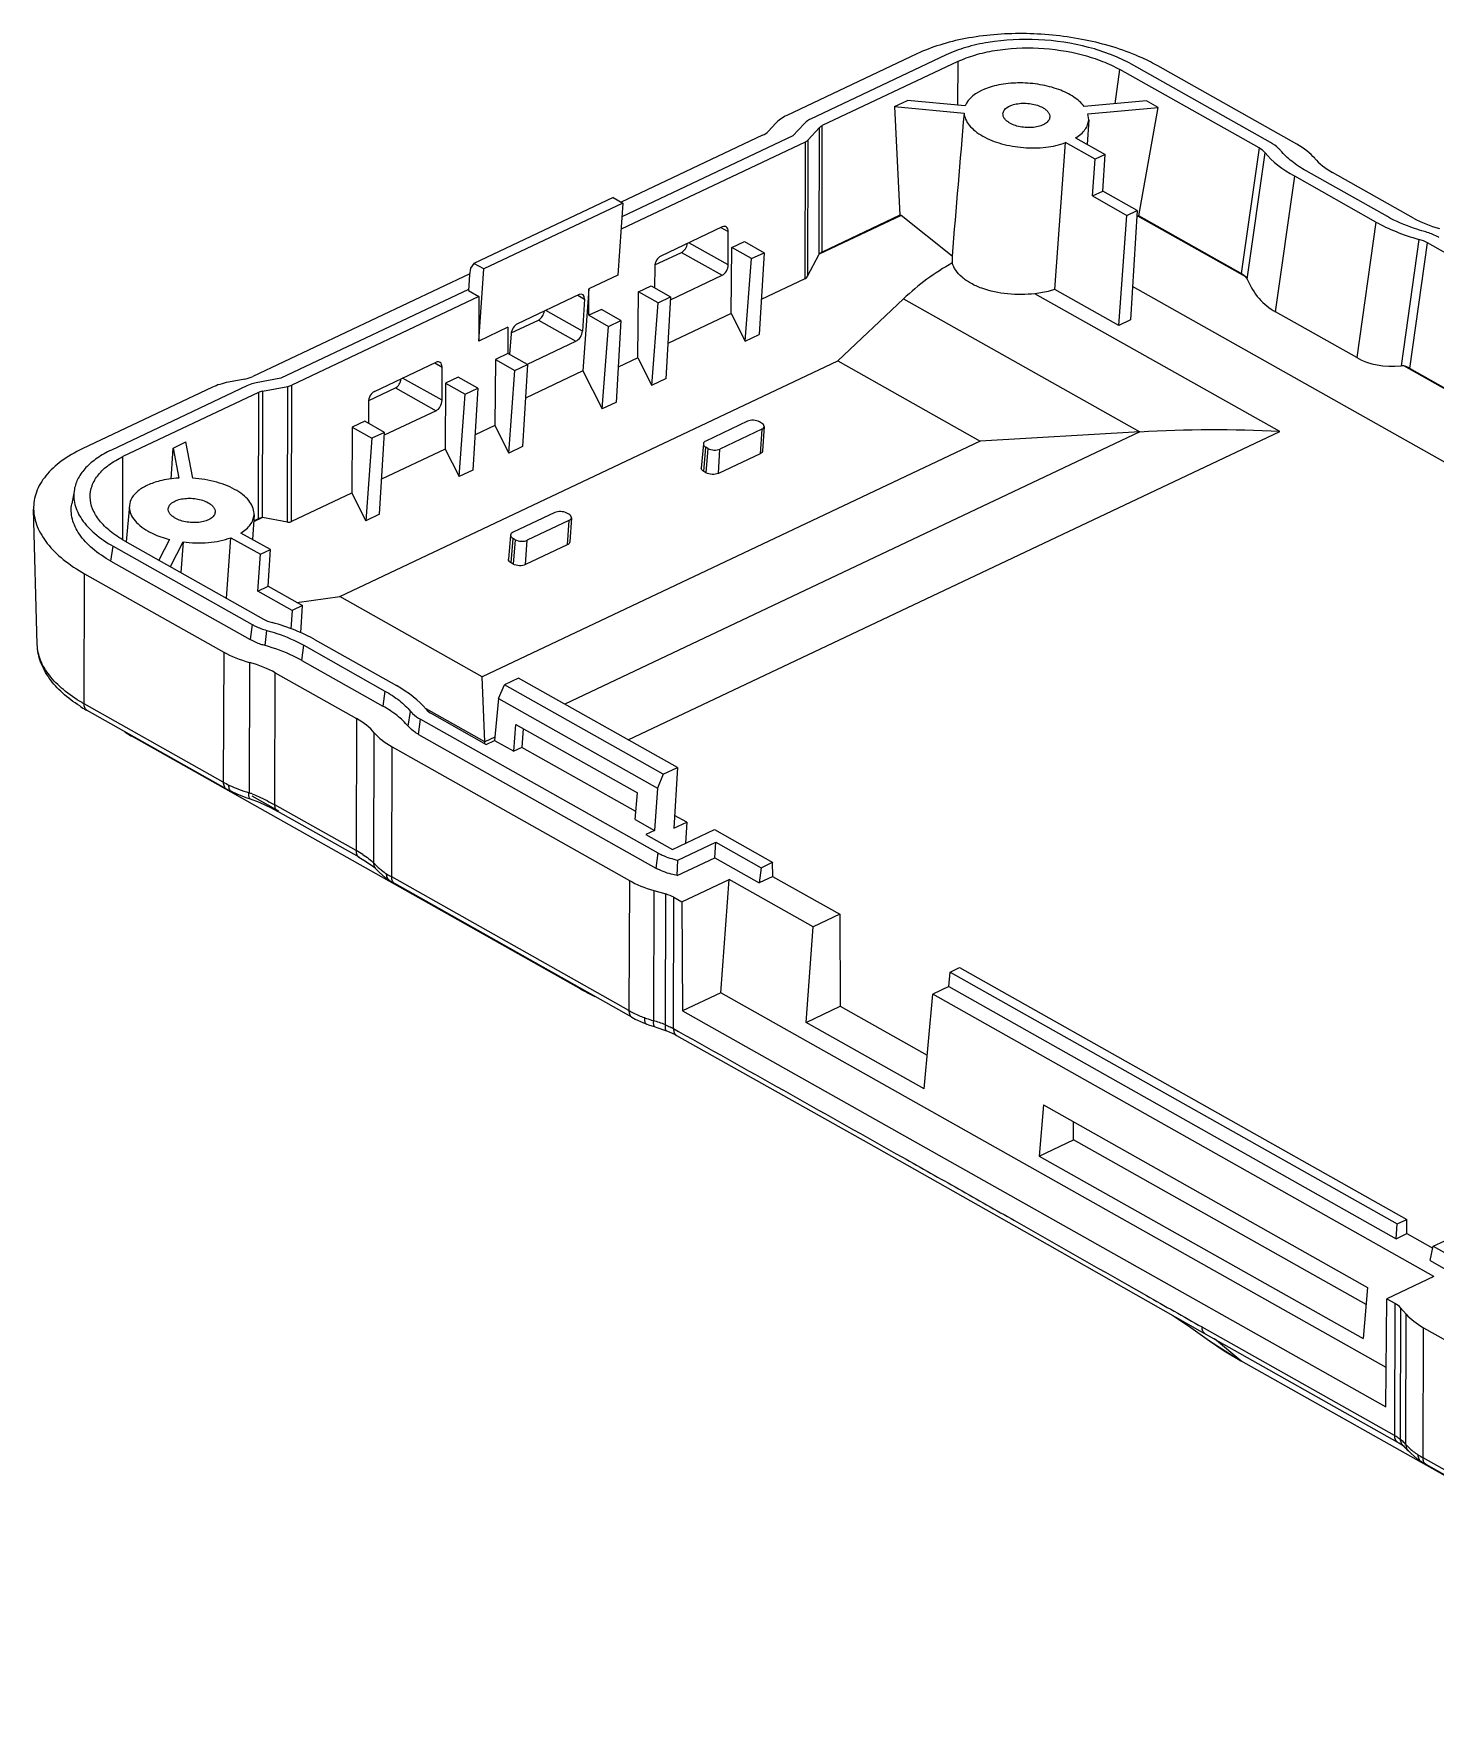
# Model space of a CAD drawing. Header units: millimetres. Extents: x 1667 to 2459, y 1639 to 1961.
# Drawn here: x 2073 to 2122.3, y 1699.4 to 1758.2 of the extents above; entities that cross this region are included whole.
import ezdxf

# ---------------------------------------------------------------- set-up
doc = ezdxf.new("R2010")
doc.units = ezdxf.units.MM

msp = doc.modelspace()

# ---------------------------------------------------------------- linework, layer by layer
at = {"color": 4, "linetype": 'Continuous'}
for p, q in [((2104.081, 1757.516), (2099.5, 1755.348)), ((2105.103, 1757.475), (2100.337, 1755.219)), ((2105.514, 1757.244), (2100.747, 1754.988)), ((2105.514, 1757.244), (2105.511, 1755.706)), ((2111.058, 1755.76), (2111.227, 1756.959)), ((2116.124, 1754.202), (2111.227, 1756.959)), ((2116.527, 1754.392), (2111.63, 1757.149)), ((2117.454, 1754.336), (2112.557, 1757.093)), ((2103.295, 1755.66), (2103.747, 1755.874)), ((2105.776, 1755.681), (2103.747, 1755.874)), ((2112.164, 1755.859), (2109.967, 1755.662)), ((2112.572, 1755.629), (2112.164, 1755.859)), ((2103.295, 1755.66), (2103.479, 1751.834)), ((2103.295, 1755.66), (2105.738, 1755.428)), ((2110.126, 1755.19), (2110.07, 1754.323)), ((2110.099, 1755.408), (2112.572, 1755.629)), ((2110.125, 1755.189), (2110.099, 1755.408)), ((2111.895, 1751.811), (2112.572, 1755.629)), ((2098.647, 1754.648), (2093.672, 1752.293)), ((2099.708, 1754.625), (2093.692, 1751.778)), ((2099.108, 1755.073), (2098.843, 1754.785)), ((2100.104, 1755.056), (2099.708, 1754.625)), ((2100.239, 1754.474), (2100.649, 1754.919)), ((2100.641, 1750.474), (2100.649, 1754.919)), ((2100.74, 1750.537), (2100.747, 1754.988)), ((2100.141, 1754.405), (2093.663, 1751.339)), ((2100.141, 1754.405), (2100.133, 1749.597)), ((2100.239, 1754.474), (2100.231, 1749.695)), ((2108.928, 1749.223), (2109.315, 1754.389)), ((2110.354, 1753.804), (2109.315, 1754.389)), ((2109.662, 1754.553), (2110.7, 1753.968)), ((2116.124, 1754.202), (2115.498, 1749.781)), ((2115.703, 1749.585), (2116.333, 1754.035)), ((2110.258, 1752.512), (2110.354, 1753.804)), ((2110.7, 1753.968), (2110.354, 1753.804)), ((2110.623, 1752.685), (2110.7, 1753.968)), ((2116.703, 1748.429), (2117.379, 1753.204)), ((2120.236, 1751.595), (2117.379, 1753.204)), ((2120.639, 1751.786), (2117.782, 1753.394)), ((2121.565, 1751.729), (2118.709, 1753.338)), ((2093.382, 1752.457), (2088.485, 1750.139)), ((2093.725, 1752.264), (2088.827, 1749.946)), ((2093.382, 1752.457), (2093.725, 1752.264)), ((2093.725, 1752.264), (2093.554, 1749.724)), ((2110.258, 1752.512), (2110.623, 1752.685)), ((2110.258, 1752.512), (2111.47, 1751.829)), ((2111.835, 1752.002), (2110.623, 1752.685)), ((2103.526, 1751.829), (2100.636, 1750.463)), ((2103.479, 1751.834), (2100.74, 1750.537)), ((2103.526, 1751.829), (2103.479, 1751.834)), ((2105.314, 1750.398), (2103.526, 1751.829)), ((2111.183, 1747.953), (2111.47, 1751.829)), ((2111.47, 1751.829), (2111.835, 1752.002)), ((2111.835, 1752.002), (2111.603, 1748.152)), ((2111.821, 1751.78), (2111.855, 1751.807)), ((2111.895, 1751.811), (2111.855, 1751.807)), ((2115.662, 1749.663), (2111.855, 1751.807)), ((2115.498, 1749.781), (2111.895, 1751.811)), ((2097.227, 1751.425), (2095.058, 1750.398)), ((2097.179, 1751.402), (2097.436, 1751.257)), ((2097.434, 1750.087), (2097.436, 1751.257)), ((2120.236, 1751.595), (2119.56, 1746.821)), ((2094.855, 1750.084), (2095.792, 1750.527)), ((2095.792, 1750.527), (2097.224, 1749.721)), ((2097.434, 1750.087), (2096.049, 1750.867)), ((2097.543, 1748.372), (2097.563, 1750.694)), ((2097.563, 1750.694), (2098.007, 1750.904)), ((2098.253, 1750.306), (2097.563, 1750.694)), ((2098.007, 1750.904), (2098.697, 1750.516)), ((2098.253, 1750.306), (2098.697, 1750.516)), ((2098.697, 1750.516), (2098.523, 1747.631)), ((2100.231, 1749.695), (2100.635, 1750.461)), ((2100.636, 1750.463), (2100.635, 1750.461)), ((2121.75, 1750.985), (2121.12, 1746.535)), ((2121.427, 1746.443), (2122.053, 1750.863)), ((2128.98, 1746.963), (2122.053, 1750.863)), ((2088.367, 1749.969), (2088.33, 1749.731)), ((2088.485, 1750.139), (2088.367, 1749.969)), ((2088.827, 1749.946), (2088.485, 1750.139)), ((2088.657, 1747.407), (2088.827, 1749.946)), ((2094.848, 1750.032), (2094.846, 1749.276)), ((2098.038, 1747.402), (2098.253, 1750.306)), ((2088.336, 1749.768), (2080.704, 1746.157)), ((2088.33, 1749.731), (2088.289, 1749.18)), ((2093.554, 1749.724), (2092.534, 1749.242)), ((2094.275, 1749.138), (2094.719, 1749.348)), ((2094.719, 1749.348), (2095.409, 1748.96)), ((2095.403, 1748.859), (2097.224, 1749.721)), ((2100.133, 1749.597), (2098.598, 1748.87)), ((2125.184, 1741.716), (2111.673, 1749.324)), ((2088.292, 1749.223), (2081.687, 1746.097)), ((2088.659, 1748.971), (2082.075, 1745.855)), ((2088.289, 1749.18), (2088.659, 1748.971)), ((2088.659, 1748.971), (2088.657, 1747.407)), ((2092.187, 1749.042), (2090.019, 1748.016)), ((2092.139, 1749.02), (2092.38, 1748.884)), ((2092.38, 1748.884), (2092.304, 1747.756)), ((2092.534, 1749.242), (2092.32, 1746.352)), ((2092.526, 1748.311), (2092.534, 1749.242)), ((2094.255, 1746.816), (2094.275, 1749.138)), ((2094.965, 1748.75), (2094.275, 1749.138)), ((2094.75, 1745.846), (2094.965, 1748.75)), ((2094.965, 1748.75), (2095.409, 1748.96)), ((2095.409, 1748.96), (2095.235, 1746.075)), ((2101.294, 1746.708), (2103.604, 1748.889)), ((2103.604, 1748.889), (2111.926, 1744.204)), ((2116.851, 1744.219), (2108.235, 1749.071)), ((2111.183, 1747.953), (2108.928, 1749.223)), ((2089.798, 1747.69), (2090.755, 1748.143)), ((2090.755, 1748.143), (2092.077, 1747.399)), ((2092.304, 1747.756), (2091.01, 1748.485)), ((2092.97, 1748.521), (2092.526, 1748.311)), ((2092.526, 1748.311), (2093.216, 1747.922)), ((2093.66, 1748.132), (2092.97, 1748.521)), ((2093.216, 1747.922), (2093.66, 1748.132)), ((2093.66, 1748.132), (2093.486, 1745.248)), ((2097.541, 1748.37), (2095.31, 1747.314)), ((2097.543, 1748.372), (2098.038, 1747.402)), ((2111.603, 1748.152), (2111.183, 1747.953)), ((2119.56, 1746.821), (2116.703, 1748.429)), ((2089.677, 1747.889), (2088.657, 1747.407)), ((2089.677, 1747.889), (2089.681, 1746.965)), ((2089.791, 1747.659), (2089.742, 1746.93)), ((2093.001, 1745.018), (2093.216, 1747.922)), ((2098.038, 1747.402), (2098.523, 1747.631)), ((2089.681, 1746.965), (2089.238, 1746.755)), ((2090.372, 1746.576), (2089.681, 1746.965)), ((2090.365, 1746.589), (2092.077, 1747.399)), ((2083.76, 1738.41), (2101.294, 1746.708)), ((2084.984, 1745.631), (2087.153, 1746.657)), ((2087.104, 1746.634), (2087.362, 1746.489)), ((2087.36, 1745.32), (2087.362, 1746.489)), ((2089.238, 1746.755), (2089.218, 1744.432)), ((2089.238, 1746.755), (2089.928, 1746.366)), ((2089.713, 1743.462), (2089.928, 1746.366)), ((2089.928, 1746.366), (2090.372, 1746.576)), ((2090.372, 1746.576), (2090.198, 1743.692)), ((2092.32, 1746.352), (2090.3, 1745.397)), ((2092.32, 1746.352), (2093.001, 1745.018)), ((2094.253, 1746.814), (2093.561, 1746.487)), ((2094.255, 1746.816), (2094.75, 1745.846)), ((2101.294, 1746.708), (2106.304, 1743.886)), ((2126.406, 1743.614), (2121.214, 1746.537)), ((2126.418, 1743.62), (2121.427, 1746.443)), ((2079.279, 1745.779), (2074.698, 1743.611)), ((2080.486, 1745.825), (2075.72, 1743.57)), ((2080.422, 1746.068), (2079.844, 1745.957)), ((2081.687, 1746.097), (2080.821, 1745.931)), ((2081.038, 1745.639), (2081.934, 1745.811)), ((2081.925, 1741.033), (2081.934, 1745.811)), ((2082.067, 1741.048), (2082.075, 1745.855)), ((2084.781, 1745.316), (2085.718, 1745.76)), ((2085.718, 1745.76), (2087.15, 1744.954)), ((2087.36, 1745.32), (2085.975, 1746.1)), ((2087.489, 1745.927), (2087.469, 1743.604)), ((2087.932, 1746.137), (2087.489, 1745.927)), ((2087.489, 1745.927), (2088.179, 1745.538)), ((2088.623, 1745.748), (2087.932, 1746.137)), ((2095.232, 1746.074), (2094.753, 1745.847)), ((2080.896, 1745.594), (2076.13, 1743.339)), ((2080.896, 1745.594), (2080.889, 1741.143)), ((2081.038, 1745.639), (2081.03, 1741.193)), ((2084.773, 1745.265), (2084.772, 1744.509)), ((2087.964, 1742.635), (2088.179, 1745.538)), ((2088.179, 1745.538), (2088.623, 1745.748)), ((2088.623, 1745.748), (2088.449, 1742.864)), ((2093.483, 1745.247), (2093.001, 1745.018)), ((2084.644, 1744.581), (2084.201, 1744.371)), ((2085.334, 1744.192), (2084.644, 1744.581)), ((2087.15, 1744.954), (2085.328, 1744.092)), ((2098.116, 1744.581), (2096.646, 1743.886)), ((2084.201, 1744.371), (2084.181, 1742.048)), ((2084.201, 1744.371), (2084.891, 1743.982)), ((2085.334, 1744.192), (2084.891, 1743.982)), ((2085.16, 1741.308), (2085.334, 1744.192)), ((2089.216, 1744.431), (2088.523, 1744.103)), ((2089.218, 1744.432), (2089.713, 1743.462)), ((2111.926, 1744.204), (2091.684, 1734.625)), ((2093.919, 1733.367), (2116.851, 1744.219)), ((2098.615, 1744.3), (2097.146, 1743.605)), ((2098.611, 1744.52), (2098.539, 1744.56)), ((2098.615, 1744.3), (2098.557, 1743.441)), ((2098.7, 1744.399), (2098.645, 1743.543)), ((2111.926, 1744.204), (2106.304, 1743.886)), ((2077.822, 1742.545), (2077.894, 1743.64)), ((2077.894, 1743.64), (2078.347, 1743.854)), ((2077.894, 1743.64), (2078.091, 1742.58)), ((2078.583, 1742.578), (2078.347, 1743.854)), ((2084.891, 1743.982), (2084.676, 1741.079)), ((2087.467, 1743.603), (2085.235, 1742.547)), ((2087.469, 1743.604), (2087.964, 1742.635)), ((2106.304, 1743.886), (2088.771, 1735.589)), ((2090.198, 1743.692), (2089.715, 1743.464)), ((2096.561, 1743.788), (2096.488, 1742.934)), ((2096.58, 1742.808), (2096.65, 1743.666)), ((2096.722, 1743.626), (2096.65, 1743.666)), ((2096.722, 1743.626), (2096.652, 1742.768)), ((2097.088, 1742.746), (2097.146, 1743.605)), ((2098.557, 1743.441), (2097.088, 1742.746)), ((2076.125, 1740.417), (2076.13, 1743.339)), ((2088.446, 1742.863), (2087.966, 1742.636)), ((2096.652, 1742.768), (2096.58, 1742.808)), ((2074.418, 1742.185), (2074.327, 1741.677)), ((2084.179, 1742.047), (2082.067, 1741.048)), ((2084.181, 1742.048), (2084.676, 1741.079)), ((2073.113, 1736.722), (2072.983, 1741.486)), ((2076.355, 1741.613), (2076.247, 1740.341)), ((2080.742, 1741.285), (2080.686, 1740.418)), ((2081.042, 1741.19), (2080.726, 1741.041)), ((2080.889, 1741.143), (2080.728, 1741.067)), ((2081.044, 1741.191), (2081.042, 1741.19)), ((2081.925, 1741.033), (2081.044, 1741.191)), ((2085.158, 1741.307), (2084.678, 1741.08)), ((2091.329, 1741.369), (2089.86, 1740.674)), ((2091.829, 1741.088), (2090.359, 1740.393)), ((2091.825, 1741.308), (2091.753, 1741.348)), ((2091.829, 1741.088), (2091.771, 1740.23)), ((2091.914, 1741.187), (2091.859, 1740.332)), ((2079.772, 1738.355), (2079.932, 1740.484)), ((2079.932, 1740.484), (2080.97, 1739.899)), ((2081.317, 1740.063), (2080.278, 1740.648)), ((2089.775, 1740.577), (2089.702, 1739.723)), ((2075.707, 1739.655), (2075.782, 1740.185)), ((2075.782, 1740.185), (2080.678, 1737.428)), ((2076.184, 1740.376), (2081.081, 1737.618)), ((2077.764, 1740.423), (2077.392, 1739.696)), ((2077.8, 1739.466), (2078.243, 1740.333)), ((2078.243, 1740.333), (2078.171, 1739.257)), ((2080.874, 1738.607), (2080.97, 1739.899)), ((2080.97, 1739.899), (2081.317, 1740.063)), ((2081.239, 1738.78), (2081.317, 1740.063)), ((2089.794, 1739.596), (2089.864, 1740.454)), ((2089.936, 1740.414), (2089.864, 1740.454)), ((2089.936, 1740.414), (2089.866, 1739.556)), ((2090.302, 1739.535), (2090.359, 1740.393)), ((2091.771, 1740.23), (2090.302, 1739.535)), ((2075.707, 1739.655), (2080.603, 1736.897)), ((2089.866, 1739.556), (2089.794, 1739.596)), ((2074.763, 1734.636), (2074.778, 1739.215)), ((2074.778, 1739.215), (2079.675, 1736.458)), ((2080.874, 1738.607), (2081.239, 1738.78)), ((2081.239, 1738.78), (2082.451, 1738.097)), ((2082.087, 1737.925), (2080.874, 1738.607)), ((2082.255, 1738.208), (2083.76, 1738.41)), ((2088.771, 1735.589), (2083.76, 1738.41)), ((2082.087, 1737.925), (2082.039, 1737.279)), ((2082.451, 1738.097), (2082.087, 1737.925)), ((2082.393, 1737.136), (2082.451, 1738.097)), ((2080.678, 1737.428), (2080.603, 1736.897)), ((2081.13, 1736.685), (2081.189, 1737.222)), ((2079.675, 1736.458), (2079.66, 1731.879)), ((2082.42, 1736.166), (2082.495, 1736.696)), ((2082.495, 1736.696), (2085.352, 1735.087)), ((2082.898, 1736.887), (2085.755, 1735.278)), ((2080.583, 1736.092), (2080.568, 1731.505)), ((2082.42, 1736.166), (2085.277, 1734.557)), ((2081.476, 1731.078), (2081.492, 1735.726)), ((2081.492, 1735.726), (2084.349, 1734.118)), ((2088.868, 1733.292), (2088.771, 1735.589)), ((2089.344, 1734.818), (2089.555, 1735.307)), ((2090.053, 1735.543), (2089.555, 1735.307)), ((2095.15, 1732.157), (2089.555, 1735.307)), ((2095.648, 1732.393), (2090.053, 1735.543)), ((2079.66, 1731.879), (2074.763, 1734.636)), ((2085.352, 1735.087), (2085.277, 1734.557)), ((2089.344, 1734.818), (2089.213, 1733.345)), ((2089.344, 1734.818), (2094.945, 1731.664)), ((2079.766, 1731.645), (2074.869, 1734.402)), ((2084.349, 1734.118), (2084.333, 1729.469)), ((2086.168, 1733.848), (2086.254, 1734.37)), ((2086.532, 1733.559), (2086.607, 1734.09)), ((2086.607, 1734.09), (2094.96, 1729.386)), ((2088.868, 1733.292), (2086.805, 1734.454)), ((2087.01, 1734.28), (2088.918, 1733.206)), ((2076.437, 1733.494), (2076.412, 1733.511)), ((2092.266, 1724.581), (2076.412, 1733.511)), ((2084.961, 1729.031), (2084.976, 1733.619)), ((2086.532, 1733.559), (2094.885, 1728.856)), ((2089.223, 1733.46), (2088.868, 1733.292)), ((2089.885, 1732.967), (2089.962, 1733.91)), ((2089.962, 1733.91), (2094.24, 1731.501)), ((2090.22, 1733.765), (2090.17, 1733.102)), ((2085.589, 1728.54), (2085.604, 1733.12)), ((2085.604, 1733.12), (2093.956, 1728.416)), ((2088.87, 1733.235), (2088.868, 1733.292)), ((2088.918, 1733.206), (2089.213, 1733.345)), ((2089.213, 1733.345), (2089.885, 1732.967)), ((2090.17, 1733.102), (2089.885, 1732.967)), ((2094.186, 1730.84), (2090.17, 1733.102)), ((2095.15, 1732.157), (2095.648, 1732.393)), ((2095.648, 1732.393), (2095.519, 1730.254)), ((2094.945, 1731.664), (2094.835, 1730.179)), ((2095.15, 1732.157), (2094.945, 1731.664)), ((2080.458, 1731.342), (2080.611, 1731.29)), ((2080.671, 1731.397), (2081.599, 1730.874)), ((2084.333, 1729.469), (2081.476, 1731.078)), ((2094.163, 1730.558), (2094.24, 1731.501)), ((2081.346, 1730.972), (2081.582, 1730.844)), ((2084.439, 1729.235), (2081.582, 1730.844)), ((2094.163, 1730.558), (2094.835, 1730.179)), ((2095.519, 1730.254), (2095.974, 1730.469)), ((2095.974, 1730.469), (2095.547, 1730.709)), ((2095.974, 1730.469), (2095.929, 1729.725)), ((2094.835, 1730.179), (2094.54, 1730.04)), ((2094.54, 1730.04), (2095.478, 1729.512)), ((2095.478, 1729.512), (2096.953, 1730.21)), ((2096.953, 1730.21), (2099.002, 1729.056)), ((2094.96, 1729.386), (2094.885, 1728.856)), ((2095.662, 1729.134), (2096.998, 1729.767)), ((2096.961, 1729.215), (2096.998, 1729.767)), ((2096.998, 1729.767), (2098.597, 1728.866)), ((2084.438, 1729.236), (2084.67, 1729.099)), ((2085.05, 1728.807), (2085.148, 1728.707)), ((2085.05, 1728.807), (2085.05, 1728.807)), ((2085.148, 1728.707), (2085.373, 1728.516)), ((2095.639, 1728.59), (2096.961, 1729.215)), ((2095.639, 1728.59), (2095.662, 1729.134)), ((2096.961, 1729.215), (2098.526, 1728.334)), ((2098.597, 1728.866), (2098.526, 1728.334)), ((2098.597, 1728.866), (2099, 1729.057)), ((2099.002, 1728.559), (2099, 1729.057)), ((2085.373, 1728.516), (2085.514, 1728.416)), ((2085.514, 1728.416), (2085.514, 1728.416)), ((2093.941, 1723.837), (2085.589, 1728.54)), ((2094.047, 1723.603), (2085.694, 1728.306)), ((2093.956, 1728.416), (2093.941, 1723.837)), ((2095.807, 1727.665), (2097.466, 1728.45)), ((2097.171, 1724.462), (2097.466, 1728.45)), ((2100.425, 1726.784), (2097.466, 1728.45)), ((2099.002, 1728.559), (2098.526, 1728.334)), ((2099, 1728.56), (2101.365, 1727.229)), ((2094.815, 1728.065), (2094.8, 1723.484)), ((2094.815, 1728.065), (2095.238, 1727.942)), ((2095.222, 1723.341), (2095.238, 1727.942)), ((2095.509, 1723.201), (2095.524, 1727.825)), ((2095.524, 1727.825), (2095.807, 1727.665)), ((2095.807, 1727.665), (2095.824, 1723.824)), ((2101.365, 1727.229), (2100.425, 1726.784)), ((2101.365, 1727.229), (2101.379, 1723.993)), ((2100.176, 1723.424), (2100.425, 1726.784)), ((2105.198, 1724.68), (2105.244, 1725.192)), ((2105.244, 1725.192), (2105.58, 1725.352)), ((2105.244, 1725.192), (2120.989, 1716.326)), ((2105.58, 1725.352), (2121.328, 1716.485)), ((2092.158, 1724.667), (2092.241, 1724.598)), ((2092.241, 1724.598), (2092.263, 1724.583)), ((2092.263, 1724.583), (2092.573, 1724.433)), ((2105.198, 1724.68), (2104.636, 1724.413)), ((2105.198, 1724.68), (2120.951, 1715.809)), ((2097.171, 1724.462), (2095.824, 1723.824)), ((2120.596, 1711.271), (2097.171, 1724.462)), ((2100.176, 1723.424), (2101.379, 1723.993)), ((2101.379, 1723.993), (2104.444, 1722.267)), ((2104.338, 1721.081), (2104.636, 1724.413)), ((2122.281, 1714.477), (2104.636, 1724.413)), ((2094.047, 1723.603), (2094.164, 1723.54)), ((2095.824, 1723.824), (2120.581, 1709.884)), ((2104.338, 1721.081), (2100.176, 1723.424)), ((2094.571, 1723.363), (2094.571, 1723.363)), ((2095.259, 1723.13), (2095.36, 1723.09)), ((2095.36, 1723.09), (2095.571, 1722.99)), ((2095.509, 1723.203), (2095.69, 1723.102)), ((2095.571, 1722.99), (2095.616, 1722.966)), ((2108.529, 1720.516), (2108.382, 1718.714)), ((2108.529, 1720.516), (2119.938, 1714.092)), ((2109.591, 1719.286), (2109.593, 1719.917)), ((2108.382, 1718.714), (2109.591, 1719.286)), ((2119.889, 1713.488), (2109.591, 1719.286)), ((2108.382, 1718.714), (2119.791, 1712.29)), ((2120.951, 1715.809), (2120.989, 1716.326)), ((2120.989, 1716.326), (2121.326, 1716.486)), ((2121.328, 1715.988), (2121.326, 1716.486)), ((2120.951, 1715.809), (2121.328, 1715.988)), ((2121.326, 1715.989), (2122.241, 1715.474)), ((2108.661, 1715.619), (2114.043, 1712.567)), ((2122.144, 1715.035), (2122.257, 1715.544)), ((2122.257, 1715.544), (2122.659, 1715.735)), ((2122.257, 1715.544), (2123.826, 1714.66)), ((2122.144, 1715.035), (2123.273, 1714.399)), ((2111.458, 1714.204), (2112.16, 1713.807)), ((2119.938, 1714.092), (2119.791, 1712.29)), ((2122.281, 1714.477), (2120.622, 1713.692)), ((2120.581, 1709.884), (2120.622, 1713.692)), ((2120.622, 1713.692), (2120.906, 1713.533)), ((2120.906, 1713.533), (2120.89, 1708.885)), ((2113.079, 1713.114), (2113.722, 1712.682)), ((2121.107, 1713.375), (2121.092, 1708.759)), ((2121.107, 1713.375), (2121.307, 1713.147)), ((2121.292, 1708.562), (2121.307, 1713.147)), ((2113.722, 1712.682), (2114.375, 1712.214)), ((2114.043, 1712.567), (2120.996, 1708.651)), ((2120.89, 1708.885), (2114.118, 1712.698)), ((2114.374, 1712.213), (2114.9, 1711.859)), ((2114.375, 1712.214), (2115.486, 1711.509)), ((2115.486, 1711.509), (2114.552, 1712.279)), ((2121.896, 1708.096), (2121.911, 1712.675)), ((2121.911, 1712.675), (2126.699, 1709.979)), ((2114.9, 1711.859), (2115.508, 1711.494)), ((2137.031, 1699.374), (2115.486, 1711.509)), ((2115.508, 1711.494), (2115.486, 1711.509)), ((2115.511, 1711.492), (2115.508, 1711.494)), ((2120.996, 1708.651), (2121.039, 1708.626)), ((2121.039, 1708.626), (2121.159, 1708.549)), ((2121.159, 1708.549), (2121.204, 1708.513)), ((2121.204, 1708.513), (2121.204, 1708.512)), ((2121.204, 1708.512), (2121.237, 1708.482)), ((2121.237, 1708.482), (2121.342, 1708.378)), ((2121.342, 1708.378), (2121.382, 1708.337)), ((2121.382, 1708.337), (2121.475, 1708.245)), ((2121.382, 1708.337), (2121.382, 1708.337)), ((2121.475, 1708.245), (2121.693, 1708.063)), ((2126.684, 1705.4), (2121.896, 1708.096)), ((2121.693, 1708.063), (2121.822, 1707.972)), ((2121.822, 1707.972), (2121.822, 1707.972)), ((2126.79, 1705.166), (2122.002, 1707.862))]:
    msp.add_line(p, q, dxfattribs=at)
for points in [[(2079.766, 1731.645), (2079.933, 1731.557), (2079.958, 1731.545)], [(2079.958, 1731.545), (2080.141, 1731.463), (2080.458, 1731.342)], [(2080.611, 1731.29), (2080.927, 1731.17), (2081.346, 1730.972)], [(2084.67, 1729.099), (2084.93, 1728.917), (2085.05, 1728.807)], [(2085.514, 1728.416), (2085.602, 1728.36), (2085.694, 1728.306)], [(2094.164, 1723.54), (2094.432, 1723.417), (2094.571, 1723.363)], [(2094.571, 1723.363), (2094.63, 1723.341), (2094.828, 1723.275)], [(2094.828, 1723.275), (2094.959, 1723.233), (2095.196, 1723.152), (2095.259, 1723.13)], [(2095.615, 1722.966), (2102.371, 1719.175), (2108.661, 1715.619)], [(2121.822, 1707.972), (2121.91, 1707.916), (2122.002, 1707.862)]]:
    msp.add_lwpolyline(points, dxfattribs=at)
for centre, radius, start, end in [((2114.532, 1697.834), 46.443, 87.13739, 93.21673), ((2077.569, 1739.619), 5.718, 239.78309, 240.61864), ((2077.46, 1739.026), 5.3, 237.41531, 238.28271), ((2077.604, 1739.262), 5.577, 238.29502, 240.63081), ((2074.95, 1734.547), 0.166, 234.13562, 240.61922), ((2077.815, 1735.972), 2.834, 234.69234, 237.77232), ((2077.961, 1736.203), 3.108, 237.76985, 240.63766), ((2081.279, 1734.756), 3.302, 240.63892, 244.47395), ((2078.64, 1726.161), 5.681, 68.94532, 70.16216), ((2081.554, 1724.477), 5.713, 58.14028, 60.89746), ((2086.716, 1730.649), 2.388, 227.8058, 231.68591), ((2086.818, 1730.777), 2.552, 231.66567, 236.47416), ((2086.988, 1731.033), 2.859, 236.47058, 240.69425), ((2098.46, 1735.639), 12.672, 240.6087, 240.73801), ((2098.604, 1735.896), 12.967, 240.73932, 241.20928), ((2099.1, 1736.803), 14, 241.21827, 242.97399), ((2095.876, 1727.402), 4.059, 247.02333, 249.92453), ((2091.849, 1714.095), 9.842, 69.95663, 72.55393), ((2093.827, 1720.171), 3.465, 60.96126, 62.54385), ((2515.394, 2425.151), 817.685, 240.452772, 240.610339), ((2120.629, 1708.156), 0.76, 52.42166, 53.57445), ((2118.23, 1705.664), 4.215, 44.74681, 47.23683), ((2117.664, 1705.094), 5.018, 43.99593, 44.81341), ((2117.474, 1704.911), 5.283, 43.72176, 44.00048), ((2122.85, 1710.018), 2.133, 223.05758, 227.60916), ((2122.974, 1710.149), 2.313, 227.54141, 228.62706), ((2123.038, 1710.223), 2.411, 228.63411, 232.00936), ((2123.132, 1710.342), 2.563, 231.99609, 236.4723), ((2123.295, 1710.589), 2.859, 236.47058, 240.69425)]:
    msp.add_arc(centre, radius, start, end, dxfattribs=at)
for centre, major_axis, ratio, start_param, end_param in [((2100.931, 1754.542), (2, -0.155), 0.515753, 2.407518, 2.756584), ((2097.931, 1755.051), (1, -0.077), 0.515753, -0.734074, -0.385009), ((2101.105, 1754.787), (0.5, -0.039), 0.515753, 2.407518, 2.756584), ((2099.783, 1754.606), (0.5, -0.039), 0.515753, -0.734074, -0.385009), ((2115.422, 1753.869), (1, -0.072), 0.51613, 0.462966, 0.830174), ((2120.891, 1754.866), (5.001, -0.36), 0.51613, -2.678627, -2.311419), ((2115.347, 1753.339), (3, -0.216), 0.51613, 0.462966, 0.830174), ((2120.815, 1754.335), (3, -0.216), 0.51613, -2.678627, -2.311419), ((2123.672, 1752.726), (3, -0.216), 0.51613, -2.311419, -1.944211), ((2097.226, 1751.158), (0.124, 0.275), 0.617981, -0.943371, 0.627426), ((2123.747, 1753.257), (5.001, -0.36), 0.51613, -2.311419, -1.944211), ((2095.793, 1750.794), (0.124, 0.275), 0.617981, -2.514167, -1.128551), ((2121.351, 1750.531), (1, -0.072), 0.51613, 0.830174, 1.197382), ((2095.058, 1750.131), (0.124, 0.275), 0.617981, 0.627426, 2.198222), ((2097.224, 1749.988), (0.124, 0.275), 0.617981, -2.514167, -0.943371), ((2118.819, 1725.29), (-13.357, 24.942), 0.546639, 0.010165, 0.147363), ((2107.473, 1749.02), (-1.511, 2.821), 0.546618, 0.797779, 0.888928), ((2099.776, 1750.288), (-0.365, 0.687), 0.496975, -3.164591, -2.815525), ((2114.796, 1749.449), (1, -0.072), 0.51613, 0.562502, 0.830174), ((2114.663, 1748.511), (0.87, 1.286), 0.525697, -0.324165, -0.224629), ((2120.903, 1754.953), (4.349, 6.432), 0.525697, -3.465758, -3.09855), ((2092.17, 1748.785), (0.145, 0.263), 0.580404, -0.892632, 0.678164), ((2090.756, 1748.411), (0.124, 0.275), 0.617981, -2.514167, -1.118938), ((2090.001, 1747.758), (0.145, 0.263), 0.580404, 0.678164, 2.24896), ((2092.094, 1747.657), (0.145, 0.263), 0.580404, -2.463429, -0.892632), ((2087.152, 1746.39), (0.124, 0.275), 0.617981, -0.943371, 0.627426), ((2123.76, 1753.345), (4.349, 6.432), 0.525697, -3.09855, -2.731342), ((2120.592, 1745.173), (0.87, 1.286), 0.525697, 0.310714, 0.410251), ((2120.725, 1746.111), (1, -0.072), 0.51613, 0.830174, 1.097845), ((2080.71, 1744.973), (2, -0.155), 0.515753, 2.058452, 2.407518), ((2079.988, 1746.56), (1, -0.077), 0.515753, -1.08314, -0.734074), ((2081.717, 1746.057), (0.5, -0.039), 0.515753, -1.08314, -0.734074), ((2085.719, 1746.027), (0.124, 0.275), 0.617981, -2.514167, -1.128551), ((2081.254, 1745.393), (0.5, -0.039), 0.515753, 2.058452, 2.407518), ((2084.983, 1745.364), (0.124, 0.275), 0.617981, 0.627426, 2.198222), ((2087.15, 1745.221), (0.124, 0.275), 0.617981, -2.514167, -0.943371), ((2081.71, 1741.739), (-0.365, 0.687), 0.496975, -3.513656, -3.164591), ((2081.783, 1737.951), (1, -0.072), 0.51613, -2.311419, -1.944211), ((2079.386, 1735.225), (5.001, -0.36), 0.51613, 0.830174, 1.197382), ((2081.782, 1737.455), (3, -0.216), 0.51613, -2.311419, -1.944211), ((2079.385, 1734.729), (3, -0.216), 0.51613, 0.830174, 1.197382), ((2082.243, 1733.616), (5.001, -0.36), 0.51613, 0.462966, 0.830174), ((2082.242, 1733.121), (3, -0.216), 0.51613, 0.462966, 0.830174), ((2087.712, 1734.612), (1, -0.072), 0.51613, -2.678627, -2.311419), ((2087.71, 1734.117), (3, -0.216), 0.51613, -2.678627, -2.311419), ((2096.063, 1729.413), (3, -0.216), 0.51613, -2.311419, -1.962353), ((2094.822, 1727.493), (1, -0.072), 0.51613, 0.830174, 1.179239), ((2120.203, 1713.2), (1, -0.072), 0.51613, 0.481108, 0.830174), ((2124.018, 1713.672), (3, -0.216), 0.51613, -2.660485, -2.311419)]:
    msp.add_ellipse(centre, major_axis=major_axis, ratio=ratio, start_param=start_param, end_param=end_param, dxfattribs=at)
for points, knots in [([(2111.785, 1757.467), (2111.176, 1757.72), (2109.859, 1758.093), (2107.826, 1758.289), (2106.135, 1758.154), (2104.899, 1757.851), (2104.339, 1757.638), (2104.081, 1757.516)], [0, 0, 0, 0, 0.250942, 0.516507, 0.773185, 0.891461, 1, 1, 1, 1]), ([(2111.63, 1757.149), (2111.404, 1757.277), (2110.911, 1757.506), (2109.826, 1757.854), (2108.365, 1758.07), (2106.899, 1758.003), (2105.816, 1757.761), (2105.327, 1757.581), (2105.103, 1757.475)], [0, 0, 0, 0, 0.115716, 0.240964, 0.506758, 0.768887, 0.889824, 1, 1, 1, 1]), ([(2105.514, 1757.244), (2105.709, 1757.336), (2106.137, 1757.495), (2107.085, 1757.706), (2108.369, 1757.765), (2109.648, 1757.576), (2110.598, 1757.271), (2111.029, 1757.07), (2111.227, 1756.959)], [0, 0, 0, 0, 0.110176, 0.231113, 0.493242, 0.759036, 0.884284, 1, 1, 1, 1]), ([(2112.557, 1757.093), (2112.497, 1757.127), (2112.245, 1757.263), (2111.985, 1757.384), (2111.785, 1757.467)], [0, 0, 0, 0, 0.24209, 1, 1, 1, 1]), ([(2109.967, 1755.662), (2109.869, 1755.794), (2109.586, 1756.033), (2109.052, 1756.286), (2108.412, 1756.45), (2107.727, 1756.51), (2107.159, 1756.467), (2106.737, 1756.373), (2106.267, 1756.214), (2105.882, 1755.961), (2105.776, 1755.681)], [0, 0, 0, 0, 0.105627, 0.233748, 0.378305, 0.529335, 0.675617, 0.74375, 0.80705, 1, 1, 1, 1]), ([(2107.108, 1755.411), (2107.112, 1755.453), (2107.148, 1755.543), (2107.265, 1755.645), (2107.431, 1755.721), (2107.635, 1755.768), (2107.861, 1755.783), (2108.094, 1755.763), (2108.313, 1755.712), (2108.448, 1755.655), (2108.509, 1755.621)], [0, 0, 0, 0, 0.080044, 0.175029, 0.290622, 0.424875, 0.571531, 0.722131, 0.867783, 1, 1, 1, 1]), ([(2100.337, 1755.219), (2100.313, 1755.208), (2100.229, 1755.164), (2100.151, 1755.107), (2100.104, 1755.056)], [0, 0, 0, 0, 0.273372, 1, 1, 1, 1]), ([(2105.738, 1755.428), (2105.743, 1755.354), (2105.784, 1755.198), (2105.922, 1754.983), (2106.13, 1754.785), (2106.3, 1754.673), (2106.394, 1754.62)], [0, 0, 0, 0, 0.206837, 0.437524, 0.701222, 1, 1, 1, 1]), ([(2107.354, 1755.075), (2107.316, 1755.096), (2107.246, 1755.142), (2107.164, 1755.226), (2107.114, 1755.316), (2107.106, 1755.381), (2107.108, 1755.411)], [0, 0, 0, 0, 0.302602, 0.566363, 0.794069, 1, 1, 1, 1]), ([(2108.755, 1755.288), (2108.752, 1755.247), (2108.718, 1755.156), (2108.601, 1755.053), (2108.436, 1754.975), (2108.27, 1754.936), (2108.123, 1754.92), (2107.967, 1754.916), (2107.771, 1754.932), (2107.551, 1754.983), (2107.415, 1755.04), (2107.354, 1755.075)], [0, 0, 0, 0, 0.079882, 0.174447, 0.289707, 0.423846, 0.496201, 0.57072, 0.721573, 0.867527, 1, 1, 1, 1]), ([(2108.509, 1755.621), (2108.547, 1755.599), (2108.615, 1755.554), (2108.697, 1755.472), (2108.748, 1755.382), (2108.757, 1755.318), (2108.755, 1755.288)], [0, 0, 0, 0, 0.302088, 0.565945, 0.794055, 1, 1, 1, 1]), ([(2109.662, 1754.553), (2109.729, 1754.594), (2109.85, 1754.681), (2109.997, 1754.836), (2110.094, 1755.006), (2110.121, 1755.129), (2110.125, 1755.189)], [0, 0, 0, 0, 0.288019, 0.546258, 0.779882, 1, 1, 1, 1]), ([(2106.394, 1754.62), (2106.601, 1754.504), (2107.072, 1754.322), (2107.827, 1754.194), (2108.595, 1754.202), (2109.091, 1754.307), (2109.315, 1754.389)], [0, 0, 0, 0, 0.236926, 0.498892, 0.761449, 1, 1, 1, 1]), ([(2116.879, 1754.112), (2116.857, 1754.138), (2116.754, 1754.248), (2116.628, 1754.335), (2116.527, 1754.392)], [0, 0, 0, 0, 0.227812, 1, 1, 1, 1]), ([(2117.782, 1753.394), (2117.604, 1753.495), (2117.279, 1753.707), (2116.996, 1753.973), (2116.879, 1754.112)], [0, 0, 0, 0, 0.530236, 1, 1, 1, 1]), ([(2121.945, 1751.259), (2121.826, 1751.293), (2121.376, 1751.431), (2120.94, 1751.616), (2120.639, 1751.786)], [0, 0, 0, 0, 0.263736, 1, 1, 1, 1]), ([(2122.456, 1751.054), (2122.418, 1751.075), (2122.254, 1751.159), (2122.08, 1751.222), (2121.945, 1751.259)], [0, 0, 0, 0, 0.235456, 1, 1, 1, 1]), ([(2100.74, 1750.537), (2100.719, 1750.528), (2100.682, 1750.507), (2100.65, 1750.478), (2100.637, 1750.463)], [0, 0, 0, 0, 0.533244, 1, 1, 1, 1]), ([(2108.235, 1749.071), (2107.915, 1749.035), (2107.278, 1749.031), (2106.512, 1749.187), (2105.983, 1749.421), (2105.67, 1749.633), (2105.441, 1749.876), (2105.348, 1750.064), (2105.324, 1750.156)], [0, 0, 0, 0, 0.291101, 0.573406, 0.700441, 0.813983, 0.913278, 1, 1, 1, 1]), ([(2108.928, 1749.223), (2108.875, 1749.204), (2108.649, 1749.134), (2108.414, 1749.091), (2108.235, 1749.071)], [0, 0, 0, 0, 0.236819, 1, 1, 1, 1]), ([(2080.821, 1745.931), (2080.79, 1745.925), (2080.676, 1745.9), (2080.564, 1745.862), (2080.486, 1745.825)], [0, 0, 0, 0, 0.265755, 1, 1, 1, 1]), ([(2098.539, 1744.56), (2098.476, 1744.596), (2098.361, 1744.621), (2098.216, 1744.614), (2098.146, 1744.595), (2098.116, 1744.581)], [0, 0, 0, 0, 0.505235, 0.768449, 1, 1, 1, 1]), ([(2098.7, 1744.399), (2098.702, 1744.421), (2098.68, 1744.474), (2098.637, 1744.505), (2098.611, 1744.52)], [0, 0, 0, 0, 0.431496, 1, 1, 1, 1]), ([(2098.615, 1744.3), (2098.638, 1744.311), (2098.677, 1744.335), (2098.699, 1744.379), (2098.7, 1744.399)], [0, 0, 0, 0, 0.559552, 1, 1, 1, 1]), ([(2074.698, 1743.611), (2074.439, 1743.488), (2073.97, 1743.22), (2073.405, 1742.707), (2073.051, 1742.12), (2072.977, 1741.69), (2072.983, 1741.486)], [0, 0, 0, 0, 0.298535, 0.558622, 0.787191, 1, 1, 1, 1]), ([(2075.72, 1743.57), (2075.545, 1743.487), (2075.226, 1743.308), (2074.825, 1742.976), (2074.544, 1742.602), (2074.442, 1742.322), (2074.418, 1742.185)], [0, 0, 0, 0, 0.293997, 0.555296, 0.787436, 1, 1, 1, 1]), ([(2096.561, 1743.788), (2096.559, 1743.766), (2096.58, 1743.712), (2096.624, 1743.68), (2096.65, 1743.666)], [0, 0, 0, 0, 0.430956, 1, 1, 1, 1]), ([(2096.646, 1743.886), (2096.624, 1743.875), (2096.585, 1743.851), (2096.563, 1743.808), (2096.561, 1743.788)], [0, 0, 0, 0, 0.559107, 1, 1, 1, 1]), ([(2096.722, 1743.626), (2096.786, 1743.59), (2096.9, 1743.564), (2097.045, 1743.571), (2097.115, 1743.59), (2097.146, 1743.605)], [0, 0, 0, 0, 0.505235, 0.768449, 1, 1, 1, 1]), ([(2098.645, 1743.543), (2098.644, 1743.523), (2098.621, 1743.478), (2098.581, 1743.452), (2098.557, 1743.441)], [0, 0, 0, 0, 0.440448, 1, 1, 1, 1]), ([(2074.974, 1741.906), (2074.97, 1742.044), (2075.02, 1742.334), (2075.259, 1742.73), (2075.64, 1743.075), (2075.955, 1743.256), (2076.13, 1743.339)], [0, 0, 0, 0, 0.212812, 0.441357, 0.701488, 1, 1, 1, 1]), ([(2096.58, 1742.808), (2096.554, 1742.823), (2096.508, 1742.855), (2096.486, 1742.911), (2096.488, 1742.934)], [0, 0, 0, 0, 0.569044, 1, 1, 1, 1]), ([(2078.091, 1742.58), (2077.975, 1742.574), (2077.75, 1742.551), (2077.38, 1742.479), (2077.008, 1742.353), (2076.668, 1742.155), (2076.434, 1741.908), (2076.363, 1741.707), (2076.355, 1741.612)], [0, 0, 0, 0, 0.162892, 0.318024, 0.529832, 0.712376, 0.865922, 1, 1, 1, 1]), ([(2080.742, 1741.284), (2080.747, 1741.36), (2080.725, 1741.523), (2080.602, 1741.752), (2080.402, 1741.964), (2080.132, 1742.154), (2079.802, 1742.317), (2079.287, 1742.492), (2078.869, 1742.56), (2078.583, 1742.578)], [0, 0, 0, 0, 0.083796, 0.175934, 0.281564, 0.402451, 0.537805, 0.685072, 1, 1, 1, 1]), ([(2097.088, 1742.746), (2097.057, 1742.731), (2096.984, 1742.711), (2096.835, 1742.705), (2096.718, 1742.731), (2096.652, 1742.768)], [0, 0, 0, 0, 0.231551, 0.494765, 1, 1, 1, 1]), ([(2075.707, 1739.655), (2075.476, 1739.784), (2075.065, 1740.06), (2074.586, 1740.562), (2074.354, 1741.035), (2074.299, 1741.408), (2074.312, 1741.589), (2074.327, 1741.677)], [0, 0, 0, 0, 0.304687, 0.5671, 0.792744, 0.897269, 1, 1, 1, 1]), ([(2074.418, 1742.185), (2074.402, 1742.098), (2074.39, 1741.919), (2074.444, 1741.549), (2074.674, 1741.082), (2075.148, 1740.586), (2075.554, 1740.313), (2075.782, 1740.185)], [0, 0, 0, 0, 0.102731, 0.207256, 0.4329, 0.695313, 1, 1, 1, 1]), ([(2076.184, 1740.376), (2076.007, 1740.475), (2075.687, 1740.686), (2075.298, 1741.063), (2075.045, 1741.471), (2074.978, 1741.767), (2074.974, 1741.906)], [0, 0, 0, 0, 0.300012, 0.563649, 0.793512, 1, 1, 1, 1]), ([(2077.725, 1741.506), (2077.728, 1741.548), (2077.765, 1741.638), (2077.882, 1741.74), (2078.048, 1741.817), (2078.251, 1741.863), (2078.478, 1741.878), (2078.71, 1741.858), (2078.929, 1741.807), (2079.065, 1741.75), (2079.125, 1741.716)], [0, 0, 0, 0, 0.080044, 0.175029, 0.290622, 0.424875, 0.571531, 0.722131, 0.867783, 1, 1, 1, 1]), ([(2079.125, 1741.716), (2079.163, 1741.694), (2079.232, 1741.649), (2079.314, 1741.567), (2079.364, 1741.477), (2079.374, 1741.413), (2079.372, 1741.384)], [0, 0, 0, 0, 0.302088, 0.565945, 0.794055, 1, 1, 1, 1]), ([(2072.983, 1741.486), (2072.989, 1741.279), (2073.088, 1740.841), (2073.464, 1740.235), (2074.04, 1739.676), (2074.516, 1739.363), (2074.778, 1739.215)], [0, 0, 0, 0, 0.206484, 0.43637, 0.69996, 1, 1, 1, 1]), ([(2076.355, 1741.612), (2076.348, 1741.532), (2076.37, 1741.36), (2076.504, 1741.118), (2076.723, 1740.896), (2076.908, 1740.773), (2077.011, 1740.715)], [0, 0, 0, 0, 0.206014, 0.433696, 0.69712, 1, 1, 1, 1]), ([(2077.971, 1741.17), (2077.932, 1741.191), (2077.863, 1741.238), (2077.781, 1741.321), (2077.73, 1741.412), (2077.722, 1741.476), (2077.725, 1741.506)], [0, 0, 0, 0, 0.302602, 0.566363, 0.794069, 1, 1, 1, 1]), ([(2079.372, 1741.384), (2079.369, 1741.342), (2079.334, 1741.251), (2079.218, 1741.148), (2079.053, 1741.07), (2078.887, 1741.032), (2078.74, 1741.016), (2078.583, 1741.011), (2078.388, 1741.027), (2078.168, 1741.078), (2078.031, 1741.135), (2077.971, 1741.17)], [0, 0, 0, 0, 0.079882, 0.174447, 0.289707, 0.423846, 0.496201, 0.57072, 0.721573, 0.867527, 1, 1, 1, 1]), ([(2080.278, 1740.648), (2080.345, 1740.689), (2080.467, 1740.776), (2080.614, 1740.931), (2080.711, 1741.102), (2080.738, 1741.225), (2080.742, 1741.284)], [0, 0, 0, 0, 0.288064, 0.546357, 0.780016, 1, 1, 1, 1]), ([(2081.041, 1741.19), (2081.027, 1741.187), (2080.975, 1741.177), (2080.924, 1741.16), (2080.889, 1741.143)], [0, 0, 0, 0, 0.26641, 1, 1, 1, 1]), ([(2091.753, 1741.348), (2091.689, 1741.384), (2091.575, 1741.41), (2091.43, 1741.403), (2091.36, 1741.384), (2091.329, 1741.369)], [0, 0, 0, 0, 0.505235, 0.768449, 1, 1, 1, 1]), ([(2091.914, 1741.187), (2091.916, 1741.21), (2091.894, 1741.263), (2091.85, 1741.294), (2091.825, 1741.308)], [0, 0, 0, 0, 0.431496, 1, 1, 1, 1]), ([(2091.829, 1741.088), (2091.851, 1741.099), (2091.891, 1741.124), (2091.913, 1741.168), (2091.914, 1741.187)], [0, 0, 0, 0, 0.559552, 1, 1, 1, 1]), ([(2077.011, 1740.715), (2077.066, 1740.684), (2077.306, 1740.561), (2077.564, 1740.474), (2077.764, 1740.423)], [0, 0, 0, 0, 0.234297, 1, 1, 1, 1]), ([(2078.243, 1740.333), (2078.538, 1740.296), (2079.111, 1740.282), (2079.677, 1740.391), (2079.932, 1740.484)], [0, 0, 0, 0, 0.523505, 1, 1, 1, 1]), ([(2089.775, 1740.577), (2089.773, 1740.554), (2089.794, 1740.5), (2089.838, 1740.469), (2089.864, 1740.454)], [0, 0, 0, 0, 0.430956, 1, 1, 1, 1]), ([(2089.86, 1740.674), (2089.838, 1740.664), (2089.799, 1740.639), (2089.776, 1740.596), (2089.775, 1740.577)], [0, 0, 0, 0, 0.559107, 1, 1, 1, 1]), ([(2089.936, 1740.414), (2090, 1740.378), (2090.114, 1740.353), (2090.259, 1740.36), (2090.329, 1740.379), (2090.359, 1740.393)], [0, 0, 0, 0, 0.505235, 0.768449, 1, 1, 1, 1]), ([(2091.859, 1740.332), (2091.858, 1740.311), (2091.835, 1740.266), (2091.794, 1740.241), (2091.771, 1740.23)], [0, 0, 0, 0, 0.440448, 1, 1, 1, 1]), ([(2089.794, 1739.596), (2089.767, 1739.612), (2089.722, 1739.644), (2089.7, 1739.699), (2089.702, 1739.722)], [0, 0, 0, 0, 0.569044, 1, 1, 1, 1]), ([(2090.302, 1739.535), (2090.27, 1739.52), (2090.198, 1739.5), (2090.049, 1739.493), (2089.931, 1739.519), (2089.866, 1739.556)], [0, 0, 0, 0, 0.231551, 0.494765, 1, 1, 1, 1]), ([(2080.678, 1737.428), (2080.716, 1737.407), (2080.879, 1737.322), (2081.054, 1737.26), (2081.189, 1737.222)], [0, 0, 0, 0, 0.235456, 1, 1, 1, 1]), ([(2081.189, 1737.222), (2081.308, 1737.189), (2081.758, 1737.051), (2082.194, 1736.866), (2082.495, 1736.696)], [0, 0, 0, 0, 0.263736, 1, 1, 1, 1]), ([(2074.605, 1734.56), (2074.392, 1734.696), (2074.001, 1734.987), (2073.524, 1735.508), (2073.204, 1736.09), (2073.119, 1736.514), (2073.113, 1736.722)], [0, 0, 0, 0, 0.27809, 0.533275, 0.771341, 1, 1, 1, 1]), ([(2074.691, 1734.677), (2074.459, 1734.812), (2074.041, 1735.096), (2073.534, 1735.6), (2073.206, 1736.144), (2073.118, 1736.536), (2073.113, 1736.722)], [0, 0, 0, 0, 0.298962, 0.562097, 0.792372, 1, 1, 1, 1]), ([(2081.13, 1736.685), (2081.082, 1736.699), (2080.901, 1736.754), (2080.725, 1736.829), (2080.603, 1736.897)], [0, 0, 0, 0, 0.263736, 1, 1, 1, 1]), ([(2082.42, 1736.166), (2082.325, 1736.219), (2081.912, 1736.432), (2081.472, 1736.59), (2081.13, 1736.685)], [0, 0, 0, 0, 0.235456, 1, 1, 1, 1]), ([(2074.853, 1734.412), (2074.823, 1734.434), (2074.773, 1734.506), (2074.763, 1734.59), (2074.763, 1734.636)], [0, 0, 0, 0, 0.450214, 1, 1, 1, 1]), ([(2085.352, 1735.087), (2085.53, 1734.987), (2085.854, 1734.775), (2086.138, 1734.509), (2086.254, 1734.37)], [0, 0, 0, 0, 0.530236, 1, 1, 1, 1]), ([(2086.168, 1733.848), (2086.053, 1733.986), (2085.773, 1734.248), (2085.453, 1734.458), (2085.277, 1734.557)], [0, 0, 0, 0, 0.469764, 1, 1, 1, 1]), ([(2086.254, 1734.37), (2086.276, 1734.344), (2086.38, 1734.234), (2086.506, 1734.147), (2086.607, 1734.09)], [0, 0, 0, 0, 0.227812, 1, 1, 1, 1]), ([(2076.412, 1733.511), (2076.393, 1733.522), (2076.32, 1733.564), (2076.248, 1733.61), (2076.196, 1733.646)], [0, 0, 0, 0, 0.255686, 1, 1, 1, 1]), ([(2086.532, 1733.559), (2086.495, 1733.58), (2086.363, 1733.661), (2086.241, 1733.762), (2086.168, 1733.848)], [0, 0, 0, 0, 0.273036, 1, 1, 1, 1]), ([(2079.66, 1731.879), (2079.66, 1731.83), (2079.671, 1731.739), (2079.731, 1731.664), (2079.765, 1731.645)], [0, 0, 0, 0, 0.552378, 1, 1, 1, 1]), ([(2079.871, 1731.658), (2079.868, 1731.667), (2079.859, 1731.706), (2079.856, 1731.746), (2079.856, 1731.777)], [0, 0, 0, 0, 0.231621, 1, 1, 1, 1]), ([(2079.856, 1731.777), (2079.874, 1731.768), (2079.949, 1731.733), (2080.025, 1731.7), (2080.083, 1731.677)], [0, 0, 0, 0, 0.245876, 1, 1, 1, 1]), ([(2079.958, 1731.545), (2079.937, 1731.555), (2079.899, 1731.588), (2079.878, 1731.633), (2079.871, 1731.658)], [0, 0, 0, 0, 0.464308, 1, 1, 1, 1]), ([(2080.083, 1731.677), (2080.122, 1731.661), (2080.282, 1731.599), (2080.444, 1731.544), (2080.568, 1731.505)], [0, 0, 0, 0, 0.243161, 1, 1, 1, 1]), ([(2080.611, 1731.29), (2080.586, 1731.298), (2080.566, 1731.355), (2080.562, 1731.427), (2080.565, 1731.477), (2080.568, 1731.505)], [0, 0, 0, 0, 0.344081, 0.634264, 1, 1, 1, 1]), ([(2080.681, 1731.462), (2080.754, 1731.435), (2080.929, 1731.363), (2081.194, 1731.232), (2081.385, 1731.13), (2081.476, 1731.078)], [0, 0, 0, 0, 0.262831, 0.6438, 1, 1, 1, 1]), ([(2081.582, 1730.844), (2081.547, 1730.864), (2081.488, 1730.938), (2081.476, 1731.029), (2081.476, 1731.078)], [0, 0, 0, 0, 0.447692, 1, 1, 1, 1]), ([(2084.333, 1729.469), (2084.333, 1729.42), (2084.345, 1729.33), (2084.404, 1729.255), (2084.439, 1729.236)], [0, 0, 0, 0, 0.55223, 1, 1, 1, 1]), ([(2084.57, 1729.33), (2084.644, 1729.284), (2084.782, 1729.194), (2084.906, 1729.086), (2084.961, 1729.031)], [0, 0, 0, 0, 0.527628, 1, 1, 1, 1]), ([(2094.96, 1729.386), (2095.01, 1729.358), (2095.234, 1729.246), (2095.475, 1729.173), (2095.662, 1729.134)], [0, 0, 0, 0, 0.232539, 1, 1, 1, 1]), ([(2085.05, 1728.807), (2085.023, 1728.836), (2084.979, 1728.908), (2084.963, 1728.989), (2084.961, 1729.031)], [0, 0, 0, 0, 0.48881, 1, 1, 1, 1]), ([(2084.961, 1729.031), (2084.972, 1729.018), (2085.021, 1728.966), (2085.072, 1728.917), (2085.112, 1728.88)], [0, 0, 0, 0, 0.239362, 1, 1, 1, 1]), ([(2095.639, 1728.59), (2095.569, 1728.604), (2095.309, 1728.664), (2095.056, 1728.76), (2094.885, 1728.856)], [0, 0, 0, 0, 0.266056, 1, 1, 1, 1]), ([(2085.514, 1728.416), (2085.48, 1728.439), (2085.422, 1728.513), (2085.409, 1728.603), (2085.409, 1728.65)], [0, 0, 0, 0, 0.460942, 1, 1, 1, 1]), ([(2085.603, 1728.429), (2085.601, 1728.438), (2085.592, 1728.474), (2085.588, 1728.512), (2085.589, 1728.54)], [0, 0, 0, 0, 0.235679, 1, 1, 1, 1]), ([(2085.694, 1728.306), (2085.673, 1728.318), (2085.633, 1728.355), (2085.611, 1728.403), (2085.603, 1728.429)], [0, 0, 0, 0, 0.473125, 1, 1, 1, 1]), ([(2093.941, 1723.837), (2093.941, 1723.788), (2093.953, 1723.697), (2094.012, 1723.623), (2094.047, 1723.603)], [0, 0, 0, 0, 0.552382, 1, 1, 1, 1]), ([(2093.941, 1723.837), (2093.969, 1723.821), (2094.083, 1723.759), (2094.201, 1723.704), (2094.292, 1723.665)], [0, 0, 0, 0, 0.242951, 1, 1, 1, 1]), ([(2094.483, 1723.59), (2094.482, 1723.562), (2094.484, 1723.516), (2094.496, 1723.456), (2094.517, 1723.403), (2094.548, 1723.372), (2094.571, 1723.363)], [0, 0, 0, 0, 0.326182, 0.536324, 0.71532, 1, 1, 1, 1]), ([(2094.483, 1723.59), (2094.509, 1723.581), (2094.614, 1723.543), (2094.72, 1723.509), (2094.8, 1723.484)], [0, 0, 0, 0, 0.245782, 1, 1, 1, 1]), ([(2094.8, 1723.484), (2094.798, 1723.457), (2094.797, 1723.405), (2094.805, 1723.33), (2094.831, 1723.274), (2094.858, 1723.266)], [0, 0, 0, 0, 0.356724, 0.643095, 1, 1, 1, 1]), ([(2095.222, 1723.341), (2095.219, 1723.314), (2095.215, 1723.265), (2095.217, 1723.194), (2095.235, 1723.138), (2095.259, 1723.13)], [0, 0, 0, 0, 0.365223, 0.654801, 1, 1, 1, 1]), ([(2095.222, 1723.341), (2095.24, 1723.334), (2095.308, 1723.304), (2095.375, 1723.271), (2095.424, 1723.246)], [0, 0, 0, 0, 0.258054, 1, 1, 1, 1]), ([(2095.509, 1723.201), (2095.509, 1723.175), (2095.513, 1723.127), (2095.532, 1723.059), (2095.566, 1723.003), (2095.598, 1722.976), (2095.615, 1722.966)], [0, 0, 0, 0, 0.28106, 0.542576, 0.780042, 1, 1, 1, 1]), ([(2095.69, 1723.102), (2097.005, 1722.367), (2099.634, 1720.893), (2102.917, 1719.043), (2105.546, 1717.562), (2108.174, 1716.072), (2110.144, 1714.951), (2111.458, 1714.204)], [0, 0, 0, 0, 0.249588, 0.499453, 0.62444, 0.749564, 1, 1, 1, 1]), ([(2114.223, 1712.465), (2114.206, 1712.475), (2114.174, 1712.501), (2114.141, 1712.557), (2114.122, 1712.624), (2114.118, 1712.673), (2114.118, 1712.698)], [0, 0, 0, 0, 0.218881, 0.455521, 0.717241, 1, 1, 1, 1]), ([(2120.89, 1708.885), (2120.89, 1708.836), (2120.902, 1708.745), (2120.961, 1708.67), (2120.996, 1708.651)], [0, 0, 0, 0, 0.552259, 1, 1, 1, 1]), ([(2120.89, 1708.885), (2120.909, 1708.874), (2120.973, 1708.837), (2121.037, 1708.799), (2121.08, 1708.768)], [0, 0, 0, 0, 0.286607, 1, 1, 1, 1]), ([(2121.092, 1708.759), (2121.095, 1708.712), (2121.116, 1708.62), (2121.171, 1708.543), (2121.204, 1708.513)], [0, 0, 0, 0, 0.511562, 1, 1, 1, 1]), ([(2121.292, 1708.562), (2121.293, 1708.52), (2121.309, 1708.437), (2121.354, 1708.366), (2121.382, 1708.337)], [0, 0, 0, 0, 0.512442, 1, 1, 1, 1]), ([(2121.716, 1708.206), (2121.717, 1708.158), (2121.73, 1708.068), (2121.788, 1707.994), (2121.822, 1707.972)], [0, 0, 0, 0, 0.539071, 1, 1, 1, 1]), ([(2121.911, 1707.985), (2121.909, 1707.993), (2121.899, 1708.03), (2121.896, 1708.067), (2121.896, 1708.096)], [0, 0, 0, 0, 0.23569, 1, 1, 1, 1]), ([(2122.002, 1707.862), (2121.981, 1707.874), (2121.941, 1707.91), (2121.919, 1707.959), (2121.911, 1707.985)], [0, 0, 0, 0, 0.473106, 1, 1, 1, 1])]:
    msp.add_open_spline(points, degree=3, knots=knots, dxfattribs=at)
msp.add_open_spline([(2105.738, 1755.428), (2105.596, 1753.751), (2105.455, 1752.075), (2105.314, 1750.398)], degree=3, dxfattribs=at)

doc.saveas('drawing.dxf')
